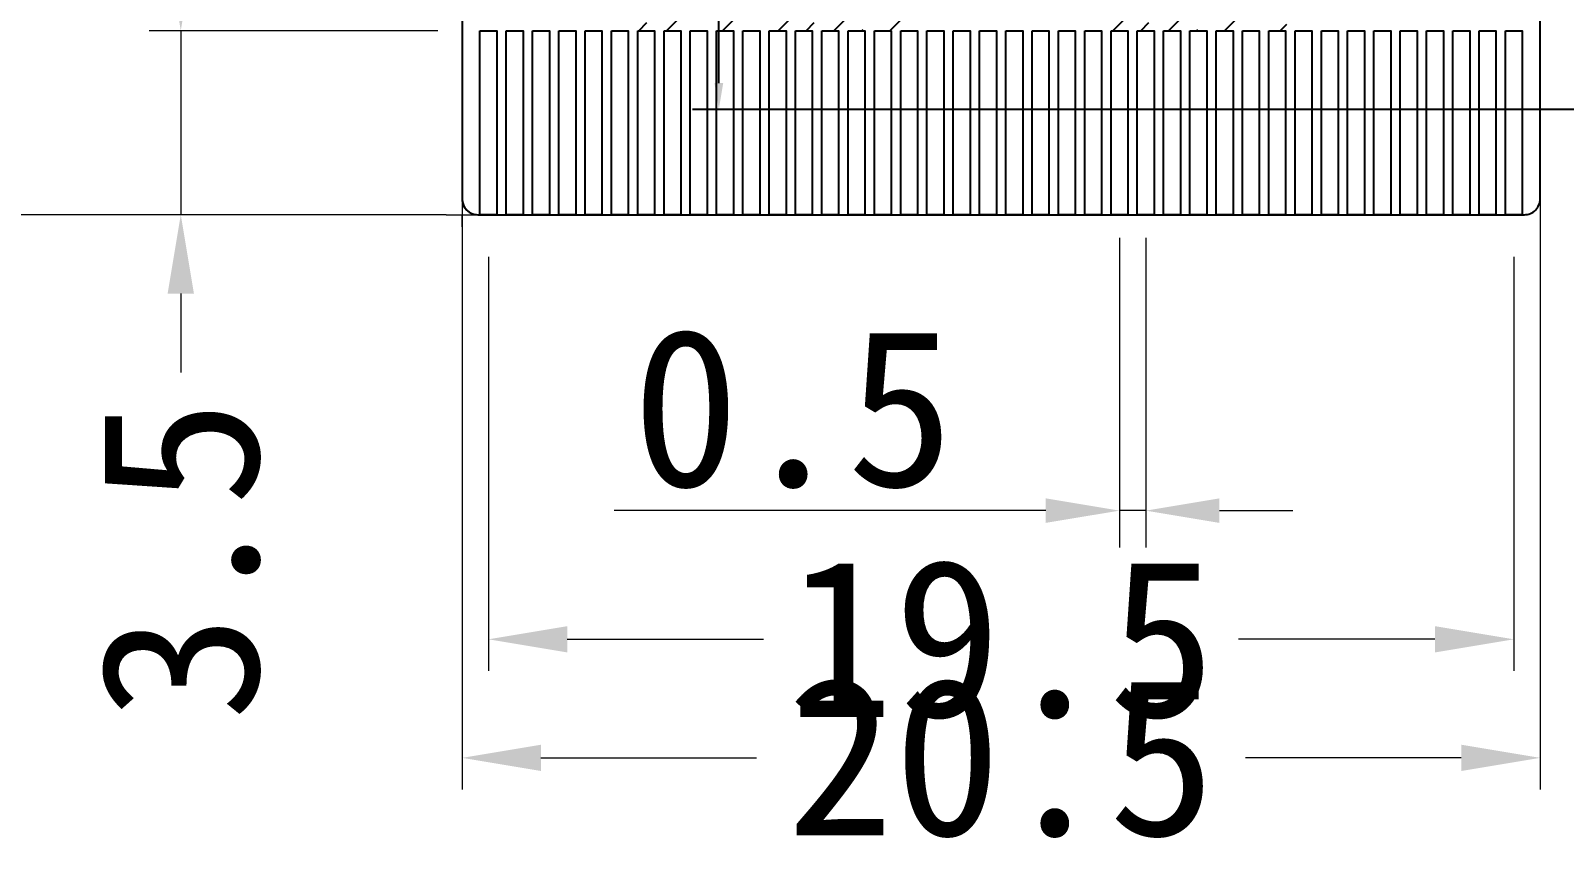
# Model space of a CAD drawing. Header units: millimetres. Extents: x 41784 to 43191, y -4854 to -4504.
# Drawn here: x 42806.06 to 42835.22, y -4761.78 to -4745.98 of the extents above; entities that cross this region are included whole.
import ezdxf

# ---------------------------------------------------------------- set-up
doc = ezdxf.new("R2010")
doc.units = ezdxf.units.MM
doc.header["$MEASUREMENT"] = 0
doc.header["$PDMODE"] = 3
doc.header["$PDSIZE"] = 0.3125
doc.layers.get('Defpoints').update_dxf_attribs({"linetype": 'CONTINUOUS'})
for name, color, linetype in [('BL', 7, 'CONTINUOUS'), ('FPC', 3, 'CONTINUOUS'), ('ITO', 3, 'CONTINUOUS'), ('LCD-FPC', 30, 'CONTINUOUS')]:
    doc.layers.add(name, color=color, linetype=linetype)
for name, color, linetype, lineweight in [('DIM', 4, 'CONTINUOUS', 9), ('Dimension', 3, 'CONTINUOUS', 5), ('DIM（标注）', 3, 'CONTINUOUS', 9)]:
    doc.layers.add(name, color=color, linetype=linetype, lineweight=lineweight)
doc.styles.add('Arial', font='arial.ttf', dxfattribs={"height": 2.5})
doc.styles.get("Standard").update_dxf_attribs({"font": 'simhei.ttf', "height": 3})
doc.styles.add('STYLE1', font='kaiu.ttf', dxfattribs={"bigfont": 'hztxt.shx'})
doc.styles.add('TXT', font='txt.shx', dxfattribs={"bigfont": 'gbcbig.shx'})
doc.styles.add('宋体', font='', dxfattribs={"height": 3})
doc.styles.get('宋体').set_extended_font_data('SimSun')
doc.dimstyles.new('0.7', dxfattribs={"dimscale": 0.7, "dimtxt": 2, "dimasz": 2, "dimexe": 1, "dimexo": 0.625, "dimtad": 1, "dimdsep": 46, "dimtxsty": '宋体', "dimcen": 0, "dimclrd": 256, "dimclre": 256, "dimclrt": 256, "dimadec": 0, "dimazin": 0, "dimtfac": 1, "dimtmove": 0, "dimatfit": 0, "dimfxl": 1, "dimlwd": 15, "dimlwe": 15, "dimarcsym": 0})
doc.dimstyles.new('1.4', dxfattribs={"dimtxt": 2, "dimasz": 1.5, "dimexe": 0.6, "dimexo": 0.8, "dimtad": 0, "dimzin": 9, "dimdsep": 46, "dimtxsty": 'TXT', "dimcen": 0.5, "dimclrd": 3, "dimclre": 3, "dimclrt": 4, "dimazin": 2, "dimtfac": 1, "dimtmove": 0, "dimatfit": 3, "dimfxl": 1, "dimlwd": 13, "dimlwe": 5, "dimarcsym": 0})
doc.dimstyles.new('ISO-25$0', dxfattribs={"dimtxt": 5, "dimasz": 2.5, "dimexe": 0.8, "dimexo": 0.8, "dimtad": 1, "dimzin": 1, "dimdsep": 46, "dimtxsty": 'Arial', "dimcen": 0, "dimclrd": 256, "dimclre": 256, "dimadec": 0, "dimazin": 0, "dimtfac": 1, "dimtofl": 0, "dimtmove": 0, "dimatfit": 3, "dimfxl": 1, "dimtolj": 1, "dimlwd": 13, "dimlwe": 13, "dimarcsym": 0})
doc.dimstyles.new('ISO-25_WS', dxfattribs={"dimscale": 1.8, "dimtxt": 5, "dimasz": 2.5, "dimexe": 1.25, "dimexo": 0.625, "dimtad": 1, "dimdsep": 46, "dimtxsty": 'Standard', "dimcen": 2.5, "dimadec": 0, "dimazin": 0, "dimtfac": 1, "dimtmove": 0, "dimatfit": 3, "dimfxl": 1, "dimtolj": 1, "dimtzin": 0, "dimarcsym": 0})

# ---------------------------------------------------------------- blocks, each defined once
blk = doc.blocks.new('*D275')
at = {"layer": 'Defpoints', "color": 0, "ltscale": 2}
for p in [(42819.145, -4677.013), (42833.2, -4677.013), (42840.552, -4747.478)]:
    blk.add_point(p, dxfattribs=at)
at = {"layer": 'DIM', "color": 0, "lineweight": -2, "ltscale": 2}
for p, q in [((42832.575, -4677.013), (42818.645, -4677.013)), ((42819.145, -4746.978), (42819.145, -4677.513)), ((42839.927, -4747.478), (42818.645, -4747.478))]:
    blk.add_line(p, q, dxfattribs=at)
at = {"layer": 'DIM', "color": 0, "ltscale": 2}
for points in [[(42819.062, -4677.513), (42819.228, -4677.513), (42819.145, -4677.013)], [(42819.062, -4746.978), (42819.228, -4746.978), (42819.145, -4747.478)]]:
    blk.add_solid(points, dxfattribs=at)
at = {"layer": 'DIM', "color": 0, "ltscale": 2, "insert": (42816.944, -4712.246), "char_height": 3, "attachment_point": 5, "rotation": 90}
blk.add_mtext('\\A1;70.46±0.50', dxfattribs=at)
blk = doc.blocks.new('*D291')
at = {"layer": 'Defpoints', "color": 0}
for p in [(42826.763, -4749.482), (42827.263, -4749.482), (42826.763, -4755.111)]:
    blk.add_point(p, dxfattribs=at)
at = {"layer": 'DIM', "lineweight": 15}
for p, q in [((42826.763, -4749.92), (42826.763, -4755.811)), ((42827.263, -4749.92), (42827.263, -4755.811)), ((42825.363, -4755.111), (42817.155, -4755.111)), ((42827.263, -4755.111), (42826.763, -4755.111)), ((42828.663, -4755.111), (42830.063, -4755.111))]:
    blk.add_line(p, q, dxfattribs=at)
at = {"layer": 'DIM'}
for points in [[(42825.363, -4754.878), (42825.363, -4755.344), (42826.763, -4755.111)], [(42828.663, -4754.878), (42828.663, -4755.344), (42827.263, -4755.111)]]:
    blk.add_solid(points, dxfattribs=at)
at = {"layer": 'DIM', "insert": (42820.559, -4753.174), "char_height": 3, "attachment_point": 5, "style": '宋体'}
blk.add_mtext('0.5', dxfattribs=at)
blk = doc.blocks.new('*D292')
at = {"layer": 'Defpoints', "color": 0}
for p in [(42814.603, -4745.982), (42808.913, -4749.482), (42814.763, -4749.482)]:
    blk.add_point(p, dxfattribs=at)
at = {"layer": 'DIM（标注）', "color": 3, "lineweight": 13}
for p, q in [((42808.913, -4744.482), (42808.913, -4742.982)), ((42808.913, -4745.982), (42808.913, -4749.482)), ((42808.913, -4750.982), (42808.913, -4752.482))]:
    blk.add_line(p, q, dxfattribs=at)
at = {"layer": 'DIM（标注）', "color": 3, "lineweight": 5}
for p, q in [((42813.803, -4745.982), (42808.313, -4745.982)), ((42813.963, -4749.482), (42808.313, -4749.482))]:
    blk.add_line(p, q, dxfattribs=at)
at = {"layer": 'DIM（标注）', "color": 3}
for points in [[(42808.663, -4744.482), (42809.163, -4744.482), (42808.913, -4745.982)], [(42808.663, -4750.982), (42809.163, -4750.982), (42808.913, -4749.482)]]:
    blk.add_solid(points, dxfattribs=at)
at = {"layer": 'DIM（标注）', "color": 4, "insert": (42808.913, -4756.049), "char_height": 3, "attachment_point": 5, "rotation": 90, "style": '宋体'}
blk.add_mtext('3.5', dxfattribs=at)
blk = doc.blocks.new('*D293')
at = {"layer": 'Defpoints', "color": 0}
for p in [(42814.763, -4749.482), (42834.263, -4749.482), (42814.763, -4757.559)]:
    blk.add_point(p, dxfattribs=at)
at = {"layer": 'DIM（标注）', "color": 3, "lineweight": 5}
for p, q in [((42814.763, -4750.282), (42814.763, -4758.159)), ((42834.263, -4750.282), (42834.263, -4758.159))]:
    blk.add_line(p, q, dxfattribs=at)
at = {"layer": 'DIM（标注）', "color": 3, "lineweight": 13}
for p, q in [((42816.263, -4757.559), (42819.996, -4757.559)), ((42832.763, -4757.559), (42829.03, -4757.559))]:
    blk.add_line(p, q, dxfattribs=at)
at = {"layer": 'DIM（标注）', "color": 3}
for points in [[(42816.263, -4757.309), (42816.263, -4757.809), (42814.763, -4757.559)], [(42832.763, -4757.309), (42832.763, -4757.809), (42834.263, -4757.559)]]:
    blk.add_solid(points, dxfattribs=at)
at = {"layer": 'DIM（标注）', "color": 4, "insert": (42824.513, -4757.559), "char_height": 3, "attachment_point": 5, "style": '宋体'}
blk.add_mtext('19.5', dxfattribs=at)
blk = doc.blocks.new('*D284')
at = {"layer": 'Defpoints', "color": 0}
for p in [(42814.263, -4748.405), (42834.763, -4748.405), (42814.263, -4759.814)]:
    blk.add_point(p, dxfattribs=at)
at = {"layer": 'DIM（标注）', "color": 3, "lineweight": 5}
for p, q in [((42814.263, -4749.205), (42814.263, -4760.414)), ((42834.763, -4749.205), (42834.763, -4760.414))]:
    blk.add_line(p, q, dxfattribs=at)
at = {"layer": 'DIM（标注）', "color": 3, "lineweight": 13}
for p, q in [((42815.763, -4759.814), (42819.863, -4759.814)), ((42833.263, -4759.814), (42829.163, -4759.814))]:
    blk.add_line(p, q, dxfattribs=at)
at = {"layer": 'DIM（标注）', "color": 3}
for points in [[(42815.763, -4759.564), (42815.763, -4760.064), (42814.263, -4759.814)], [(42833.263, -4759.564), (42833.263, -4760.064), (42834.763, -4759.814)]]:
    blk.add_solid(points, dxfattribs=at)
at = {"layer": 'DIM（标注）', "color": 4, "insert": (42824.513, -4759.814), "char_height": 3, "attachment_point": 5, "style": '宋体'}
blk.add_mtext('20.5', dxfattribs=at)
blk = doc.blocks.new('*D285')
at = {"layer": 'Defpoints', "color": 0}
for p in [(42802.693, -4676.482), (42797.091, -4749.482), (42814.563, -4749.482)]:
    blk.add_point(p, dxfattribs=at)
at = {"layer": 'Dimension', "lineweight": 13}
for p, q in [((42802.068, -4676.482), (42795.841, -4676.482)), ((42797.091, -4678.982), (42797.091, -4746.982)), ((42813.938, -4749.482), (42795.841, -4749.482))]:
    blk.add_line(p, q, dxfattribs=at)
at = {"layer": 'Dimension'}
for points in [[(42796.675, -4678.982), (42797.508, -4678.982), (42797.091, -4676.482)], [(42796.675, -4746.982), (42797.508, -4746.982), (42797.091, -4749.482)]]:
    blk.add_solid(points, dxfattribs=at)
at = {"layer": 'Dimension', "color": 0, "insert": (42793.414, -4712.982), "char_height": 5, "attachment_point": 5, "rotation": 90, "style": 'STYLE1'}
blk.add_mtext('\\A1;73±0,3', dxfattribs=at)

msp = doc.modelspace()

# ---------------------------------------------------------------- linework, layer by layer
at = {"layer": 'BL'}
for points in [[(42814.603, -4745.982), (42814.923, -4745.982), (42814.923, -4749.482), (42814.603, -4749.482)], [(42815.103, -4745.982), (42815.423, -4745.982), (42815.423, -4749.482), (42815.103, -4749.482)], [(42816.603, -4745.982), (42816.923, -4745.982), (42816.923, -4749.482), (42816.603, -4749.482)], [(42817.103, -4745.982), (42817.423, -4745.982), (42817.423, -4749.482), (42817.103, -4749.482)], [(42817.603, -4745.982), (42817.923, -4745.982), (42817.923, -4749.482), (42817.603, -4749.482)], [(42818.103, -4745.982), (42818.423, -4745.982), (42818.423, -4749.482), (42818.103, -4749.482)], [(42818.603, -4745.982), (42818.923, -4745.982), (42818.923, -4749.482), (42818.603, -4749.482)], [(42819.103, -4745.982), (42819.423, -4745.982), (42819.423, -4749.482), (42819.103, -4749.482)], [(42819.603, -4745.982), (42819.923, -4745.982), (42819.923, -4749.482), (42819.603, -4749.482)], [(42820.103, -4745.982), (42820.423, -4745.982), (42820.423, -4749.482), (42820.103, -4749.482)], [(42820.603, -4745.982), (42820.923, -4745.982), (42820.923, -4749.482), (42820.603, -4749.482)], [(42821.103, -4745.982), (42821.423, -4745.982), (42821.423, -4749.482), (42821.103, -4749.482)], [(42821.603, -4745.982), (42821.923, -4745.982), (42821.923, -4749.482), (42821.603, -4749.482)], [(42822.103, -4745.982), (42822.423, -4745.982), (42822.423, -4749.482), (42822.103, -4749.482)], [(42822.603, -4745.982), (42822.923, -4745.982), (42822.923, -4749.482), (42822.603, -4749.482)], [(42823.103, -4745.982), (42823.423, -4745.982), (42823.423, -4749.482), (42823.103, -4749.482)], [(42823.603, -4745.982), (42823.923, -4745.982), (42823.923, -4749.482), (42823.603, -4749.482)], [(42824.103, -4745.982), (42824.423, -4745.982), (42824.423, -4749.482), (42824.103, -4749.482)], [(42824.603, -4745.982), (42824.923, -4745.982), (42824.923, -4749.482), (42824.603, -4749.482)], [(42825.103, -4745.982), (42825.423, -4745.982), (42825.423, -4749.482), (42825.103, -4749.482)], [(42825.603, -4745.982), (42825.923, -4745.982), (42825.923, -4749.482), (42825.603, -4749.482)], [(42826.103, -4745.982), (42826.423, -4745.982), (42826.423, -4749.482), (42826.103, -4749.482)], [(42826.603, -4745.982), (42826.923, -4745.982), (42826.923, -4749.482), (42826.603, -4749.482)], [(42827.103, -4745.982), (42827.423, -4745.982), (42827.423, -4749.482), (42827.103, -4749.482)], [(42827.603, -4745.982), (42827.923, -4745.982), (42827.923, -4749.482), (42827.603, -4749.482)], [(42828.103, -4745.982), (42828.423, -4745.982), (42828.423, -4749.482), (42828.103, -4749.482)], [(42828.603, -4745.982), (42828.923, -4745.982), (42828.923, -4749.482), (42828.603, -4749.482)], [(42829.103, -4745.982), (42829.423, -4745.982), (42829.423, -4749.482), (42829.103, -4749.482)], [(42829.603, -4745.982), (42829.923, -4745.982), (42829.923, -4749.482), (42829.603, -4749.482)], [(42830.103, -4745.982), (42830.423, -4745.982), (42830.423, -4749.482), (42830.103, -4749.482)], [(42830.603, -4745.982), (42830.923, -4745.982), (42830.923, -4749.482), (42830.603, -4749.482)], [(42831.103, -4745.982), (42831.423, -4745.982), (42831.423, -4749.482), (42831.103, -4749.482)], [(42831.603, -4745.982), (42831.923, -4745.982), (42831.923, -4749.482), (42831.603, -4749.482)], [(42833.103, -4745.982), (42833.423, -4745.982), (42833.423, -4749.482), (42833.103, -4749.482)], [(42833.603, -4745.982), (42833.923, -4745.982), (42833.923, -4749.482), (42833.603, -4749.482)], [(42834.103, -4745.982), (42834.423, -4745.982), (42834.423, -4749.482), (42834.103, -4749.482)]]:
    msp.add_lwpolyline(points, close=True, dxfattribs=at)
at = {"layer": 'BL', "color": 6}
for points in [[(42815.603, -4745.982), (42815.923, -4745.982), (42815.923, -4749.482), (42815.603, -4749.482)], [(42816.103, -4745.982), (42816.423, -4745.982), (42816.423, -4749.482), (42816.103, -4749.482)], [(42832.103, -4745.982), (42832.423, -4745.982), (42832.423, -4749.482), (42832.103, -4749.482)], [(42832.603, -4745.982), (42832.923, -4745.982), (42832.923, -4749.482), (42832.603, -4749.482)]]:
    msp.add_lwpolyline(points, close=True, dxfattribs=at)
at = {"layer": 'DIM', "color": 0, "linetype": 'ByBlock'}
for p, q in [((42813.963, -4749.482), (42814.603, -4749.482)), ((42814.263, -4749.714), (42814.263, -4749.482))]:
    msp.add_line(p, q, dxfattribs=at)
at = {"layer": 'FPC', "color": 30}
msp.add_lwpolyline([(42814.563, -4749.482), (42834.463, -4749.482, 0.414214), (42834.763, -4749.182), (42834.763, -4688.582, -0.414214), (42835.163, -4688.182), (42850.673, -4688.182, 0.414214), (42851.173, -4687.682), (42851.173, -4679.382, 0.414214), (42850.673, -4678.882), (42844.6, -4678.882, -0.414214), (42844.1, -4678.382), (42844.1, -4673.762), (42816.737, -4673.762), (42816.737, -4678.482, -0.414214), (42816.337, -4678.882), (42814.663, -4678.882, 0.414214), (42814.263, -4679.282), (42814.263, -4749.182, 0.414214)], format="xyb", close=True, dxfattribs=at)
at = {"layer": 'FPC', "color": 30, "true_color": 0xf26722}
msp.add_arc((42814.563, -4749.182), 0.3, 180, 270, dxfattribs=at)
msp.add_arc((42814.563, -4749.182), 0.3, 180, 270, dxfattribs=at)
msp.add_arc((42814.563, -4749.182), 0.3, 180, 270, dxfattribs=at)
at = {"layer": 'ITO', "color": 252, "true_color": 0x939598}
for p, q in [((42818.153, -4745.982), (42834.763, -4729.372)), ((42819.214, -4745.982), (42834.763, -4730.433)), ((42820.274, -4745.982), (42834.763, -4731.494)), ((42821.335, -4745.982), (42834.763, -4732.554)), ((42822.396, -4745.982), (42834.763, -4733.615)), ((42826.638, -4745.982), (42829.946, -4742.675)), ((42827.699, -4745.982), (42829.946, -4743.735)), ((42828.76, -4745.982), (42829.946, -4744.796)), ((42817.623, -4745.982), (42817.778, -4745.827)), ((42820.805, -4745.982), (42820.96, -4745.827)), ((42827.169, -4745.982), (42827.324, -4745.827)), ((42829.82, -4745.982), (42829.946, -4745.857)), ((42821.865, -4745.982), (42821.888, -4745.96)), ((42828.229, -4745.982), (42828.252, -4745.96))]:
    msp.add_line(p, q, dxfattribs=at)
at = {"layer": 'LCD-FPC', "color": 20}
msp.add_arc((42814.563, -4749.182), 0.3, 180, 270, dxfattribs=at)
msp.add_arc((42814.563, -4749.182), 0.3, 180, 270, dxfattribs=at)

# ---------------------------------------------------------------- dimensions: what is measured, and where the dimension line sits
at = {"layer": 'DIM', "color": 4, "ltscale": 2}
dim = msp.add_linear_dim(base=(42819.1449, -4677.0135), p1=(42840.5521, -4747.4781), p2=(42833.2004, -4677.0135), angle=90, dimstyle='ISO-25_WS', override={"dimscale": 1, "dimasz": 0.5, "dimexe": 0.5, "dimgap": 0.625, "dimtol": 1, "dimlim": 0, "dimtp": 0.5, "dimtm": 0.5}, dxfattribs=at)
dim.commit()
dim.dimension.update_dxf_attribs({"geometry": '*D275', "text_midpoint": (42816.9441, -4712.2458)})
at = {"layer": 'DIM', "color": 4}
dim = msp.add_linear_dim(base=(42826.763, -4755.111), p1=(42827.263, -4749.482), p2=(42826.763, -4749.482), dimstyle='0.7', override={"dimfxl": 0.18, "dimarcsym": 1}, dxfattribs=at)
dim.commit()
dim.dimension.update_dxf_attribs({"geometry": '*D291', "text_midpoint": (42820.559, -4755.111), "dimtype": 160})
at = {"layer": 'Dimension'}
dim = msp.add_linear_dim(base=(42797.091, -4749.482), p1=(42802.693, -4676.482), p2=(42814.563, -4749.482), angle=90, dimstyle='ISO-25$0', override={"dimasz": 2.5, "dimexe": 1.25, "dimexo": 0.625, "dimzin": 8, "dimdsep": 44, "dimtxsty": 'STYLE1', "dimtol": 1, "dimtp": 0.3, "dimtm": 0.3}, dxfattribs=at)
dim.commit()
dim.dimension.update_dxf_attribs({"geometry": '*D285', "text_midpoint": (42793.414, -4712.982)})
at = {"layer": 'DIM（标注）'}
for base, p1, p2, angle, picture, middle in [((42808.913, -4749.482), (42814.603, -4745.982), (42814.763, -4749.482), 90, '*D292', (42808.913, -4756.049)), ((42814.263, -4759.814), (42834.763, -4748.405), (42814.263, -4748.405), 180, '*D284', (42824.513, -4759.814)), ((42814.763, -4757.559), (42834.263, -4749.482), (42814.763, -4749.482), 180, '*D293', (42824.513, -4757.559))]:
    dim = msp.add_linear_dim(base=base, p1=p1, p2=p2, angle=angle, dimstyle='1.4', override={"dimtxsty": '宋体', "dimfxl": 1.25}, dxfattribs=at)
    dim.commit()
    dim.dimension.update_dxf_attribs({"geometry": picture, "text_midpoint": middle})

doc.saveas('drawing.dxf')
